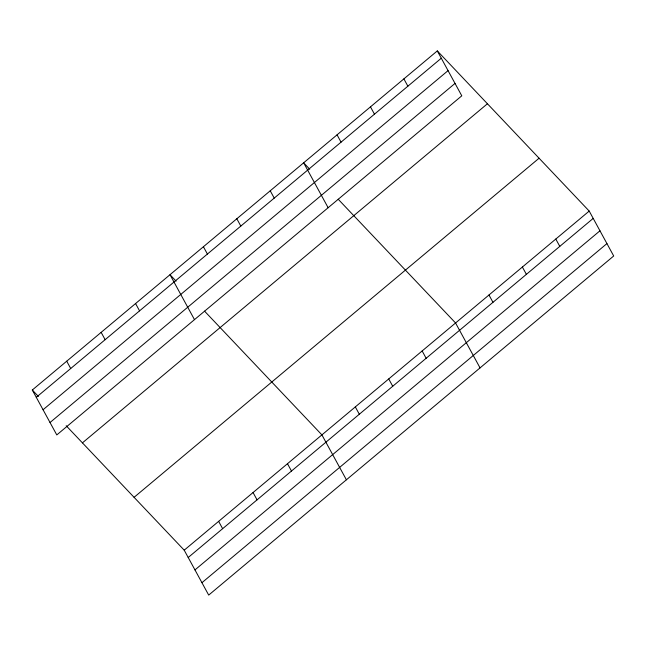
<?xml version="1.0" encoding="UTF-8"?>
<svg xmlns="http://www.w3.org/2000/svg" width="646" height="646" viewBox="0 0 646 646"><rect width="100%" height="100%" fill="white"/><g stroke="black" fill="none" stroke-linecap="round" stroke-linejoin="round"><path stroke-width="0.97" d="M437.302 50.905L461.785 95.818L56.791 434.928L32.3 390.014L437.302 50.905L589.209 211.072L613.7 255.986L208.698 595.095L184.215 550.182L66.175 425.722M36.289 397.33L441.291 58.221M43.056 409.742L448.058 70.632M50.025 422.524L455.026 83.415M82.43 442.865L487.431 103.756M134.077 497.323L539.079 158.213M184.215 550.182L589.209 211.072M188.204 557.506L593.206 218.396M194.963 569.909L599.964 230.8M201.94 582.692L606.933 243.582M309.749 169.236L303.652 162.808L328.136 207.721M338.197 199.234L455.559 322.976L480.051 367.897M176.1 281.147L170.003 274.712L194.486 319.633M204.548 311.146L321.91 434.887L346.401 479.8M32.3 390.014L38.397 396.442M555.802 239.052L559.791 246.368M522.388 267.024L526.377 274.348M403.887 78.877L407.876 86.201M488.974 295.004L492.963 302.32M370.473 106.856L374.47 114.172M337.067 134.836L341.056 142.152M422.153 350.956L426.142 358.272M388.739 378.936L392.728 386.251M270.238 190.788L274.227 198.104M355.324 406.907L359.313 414.231M236.824 218.76L240.813 226.084M203.409 246.74L207.406 254.056M287.486 463.707L291.475 471.031M253.062 492.535L257.051 499.851M135.571 303.539L139.568 310.863M218.639 521.354L222.628 528.678M101.147 332.367L105.145 339.683M66.724 361.187L70.713 368.511"/></g></svg>
